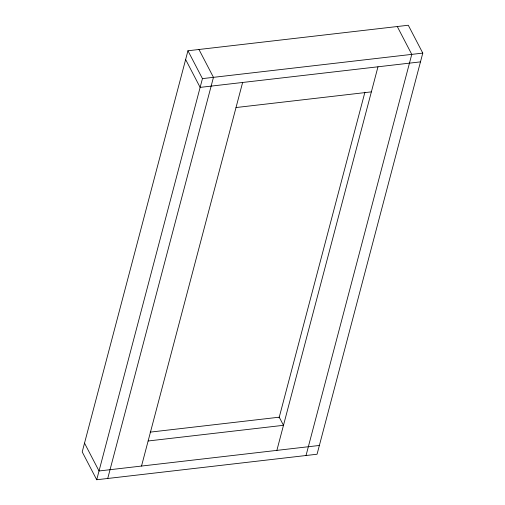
<?xml version="1.0" encoding="UTF-8"?>
<svg xmlns="http://www.w3.org/2000/svg" width="505" height="505" viewBox="0 0 505 505"><rect width="100%" height="100%" fill="white"/><g stroke="black" fill="none" stroke-linecap="round" stroke-linejoin="round"><path stroke-width="0.76" d="M187.942 50.765L82.214 451.899L96.714 479.75L317.058 454.235L422.786 53.101L408.286 25.25L187.942 50.765L202.442 78.616L96.714 479.75M107.729 478.475L213.457 77.334L198.964 49.49M141.52 466.052L242.627 82.466M279.076 417.856L364.907 92.226M276.873 450.384L377.98 66.793M306.036 455.51L411.771 54.376L397.271 26.525M202.442 78.616L422.786 53.101M420.476 61.875L200.132 87.39L185.632 59.539M236.018 107.54L371.371 91.866M150.155 432.135L279.252 417.187L283.482 425.311L148.129 440.985M319.368 445.46L99.024 470.976L84.524 443.125"/></g></svg>
